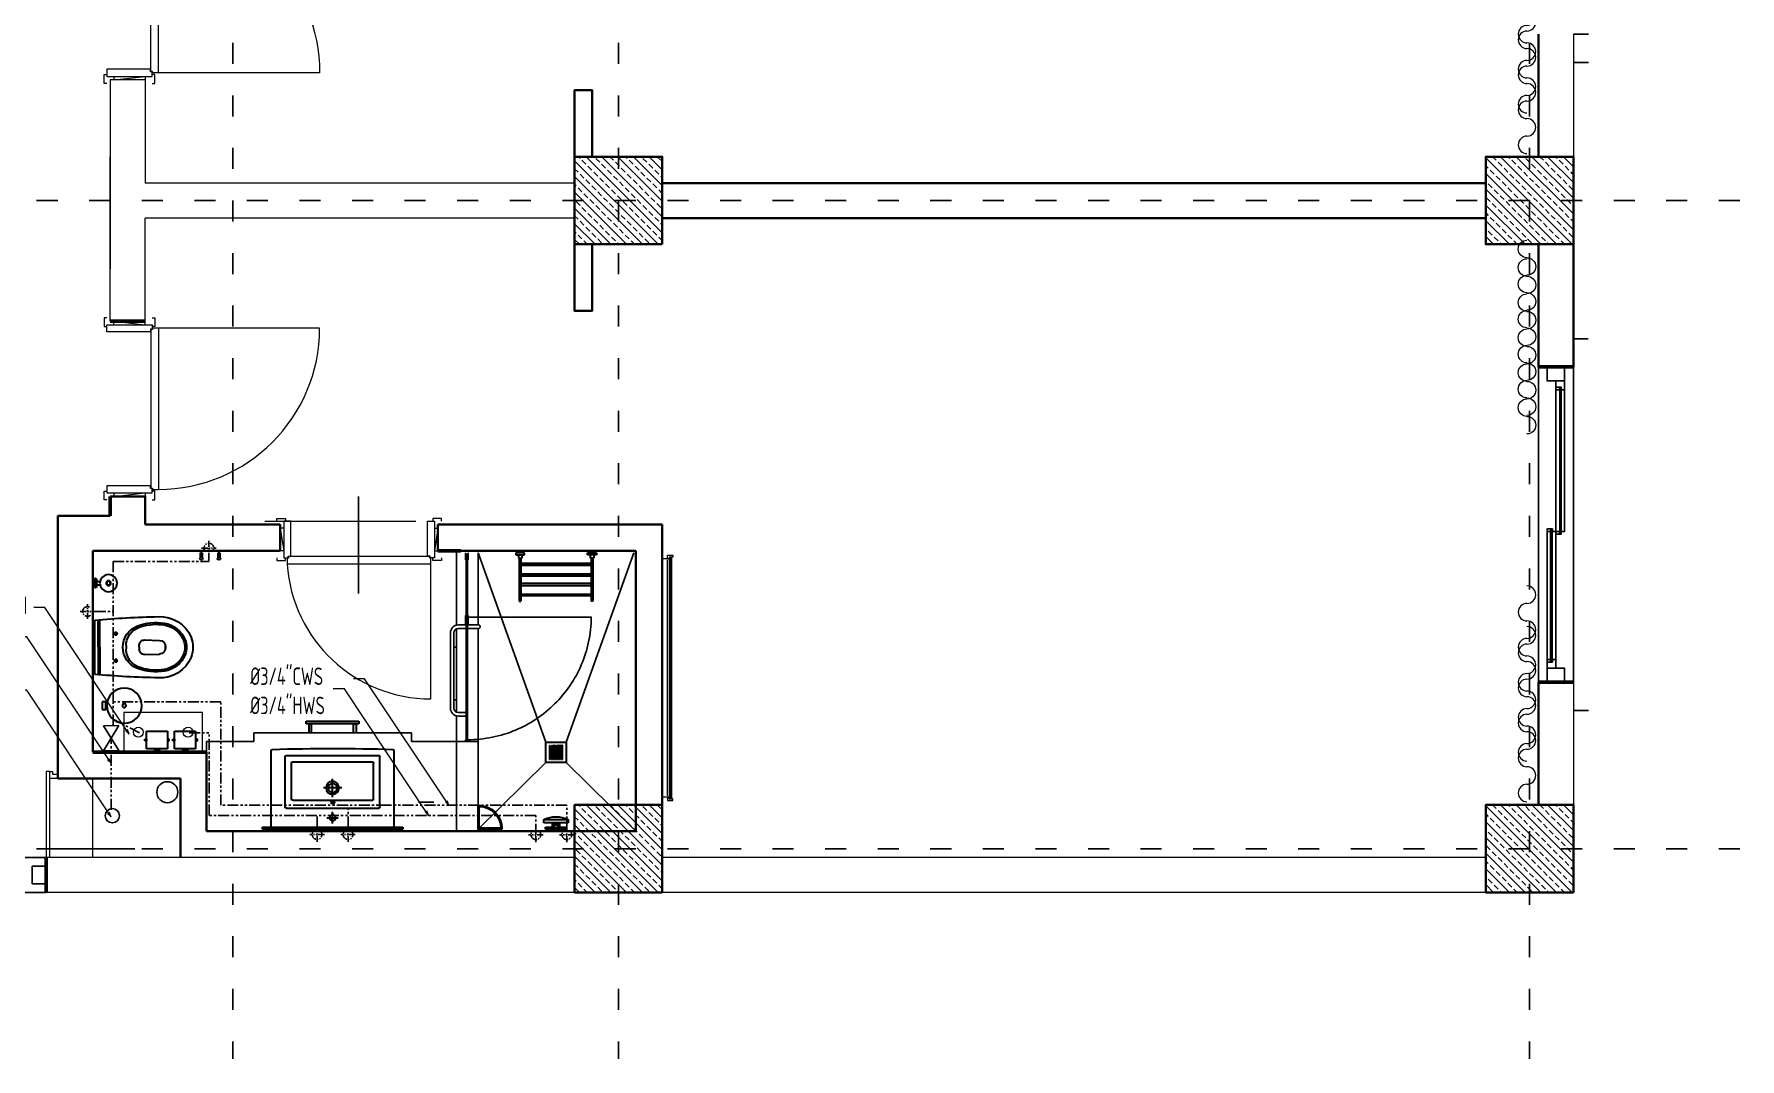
# Model space of a CAD drawing. Header units: millimetres. Extents: x 626118 to 667468, y 4481694 to 4492717.
# Drawn here: x 648921 to 649895, y 4482731 to 4483316 of the extents above; entities that cross this region are included whole.
import ezdxf

# ---------------------------------------------------------------- set-up
doc = ezdxf.new("R2010")
doc.units = ezdxf.units.MM
for name, pattern in [('ACAD_ISO03W100', [30, 12, -18]), ('DASHDOT', [1, 0.5, -0.25, 0, -0.25]), ('DUZ', [500, 500]), ('HIDDEN', [0.375, 0.25, -0.125]), ('HIDDEN2', [0.1875, 0.125, -0.0625]), ('PHANTOM', [2.5, 1.25, -0.25, 0.25, -0.25, 0.25, -0.25])]:
    doc.linetypes.add(name, pattern=pattern)
doc.layers.get('0').update_dxf_attribs({"color": 1, "linetype": 'DUZ'})
for name, color, linetype in [('0 MC MAHAL', 94, 'Continuous'), ('a_cam', 161, 'Continuous'), ('a_gorunus', 233, 'Continuous'), ('a_mobilya', 1, 'Continuous'), ('a_mobilya_tarama', 253, 'Continuous'), ('a_seramik', 241, 'Continuous'), ('a_seramik_tarama', 85, 'Continuous'), ('a_vitrifiye', 195, 'Continuous'), ('AGAC', 116, 'Continuous'), ('CWS', 2, 'DASHDOT'), ('GI-PIPE', 4, 'Continuous'), ('KOLTAR_F', 145, 'Continuous'), ('PEN', 161, 'Continuous'), ('pen.kap.olc', 205, 'Continuous'), ('PL-CWS', 80, 'PHANTOM'), ('PL_TEXT', 3, 'Continuous'), ('söve', 26, 'DUZ'), ('TESİSAT', 57, 'Continuous')]:
    doc.layers.add(name, color=color, linetype=linetype)
for name, color, linetype, lineweight in [('cam', 143, 'Continuous', 20), ('DUV', 220, 'Continuous', 50), ('DUVAR', 7, 'Continuous', 35), ('FE_MOBTEF.2', 33, 'Continuous', 18), ('FE_PERDE', 205, 'Continuous', 15), ('gor25', 142, 'Continuous', 25), ('iç duvar', 7, 'Continuous', 50), ('KAPEN', 151, 'Continuous', 9), ('KOLON_F', 3, 'Continuous', 35), ('sabt_tef', 181, 'Continuous', 30), ('WH', 7, 'Continuous', 5)]:
    doc.layers.add(name, color=color, linetype=linetype, lineweight=lineweight)
doc.styles.add('din.shx', font='din.shx', dxfattribs={"width": 0.7})
pattern_1 = [(135, (5151202.0106, 3822612.33), (-4.4901280605, -4.4901280605), []), (135, (5151202.0106, 3822616.8204), (-4.4901280605, -4.4901280605), [3.175, -1.5875])]
pattern_2 = [(135, (5151722.0106, 3822612.33), (-4.4901280605, -4.4901280605), []), (135, (5151722.0106, 3822616.8204), (-4.4901280605, -4.4901280605), [3.175, -1.5875])]

# ---------------------------------------------------------------- blocks, each defined once
blk = doc.blocks.new('GEN_BLOCK00601')
at = {"linetype": 'Continuous', "ltscale": 50}
for centre, start, end in [((50, 50), 0, 180), ((250, 50), 0, 180), ((450, 50), 0, 180), ((650, 50), 0, 180), ((850, 50), 0, 180), ((150, 50), 180, 0), ((350, 50), 180, 0), ((550, 50), 180, 0), ((750, 50), 180, 0), ((950, 50), 180, 0)]:
    blk.add_arc(centre, 50, start, end, dxfattribs=at)
for tag in ['Sfb', 'FLOOR']:
    blk.add_attdef(tag, (0, 0), '', height=1)
blk = doc.blocks.new('K210')
for p, q in [((0.04, 0.985), (0.04, 0.032)), ((0.04, 0.032), (0.047, 0.032)), ((0.047, 0.032), (0.047, 0.022)), ((0.047, 0.022), (0.953, 0.022)), ((0.953, 0.032), (0.96, 0.032)), ((0.953, 0.022), (0.953, 0.032)), ((0.96, 0.032), (0.96, 0.065))]:
    blk.add_line(p, q)
for points in [[(-0.02, 0.03), (-0.02, 0.045), (0.03, 0.045), (0.03, 0.03)], [(0.04, 0.065), (0.96, 0.065)], [(1.02, 0.03), (1.02, 0.045), (0.97, 0.045), (0.97, 0.03)], [(0.02, -0.19), (0, -0.19), (0.02, -0.01), (0, -0.01)], [(0.98, -0.19), (1, -0.19), (0.98, -0.01), (1, -0.01)], [(-0.02, -0.23), (-0.02, -0.245), (0.03, -0.245), (0.03, -0.23)], [(1.02, -0.23), (1.02, -0.245), (0.97, -0.245), (0.97, -0.23)]]:
    blk.add_lwpolyline(points)
for points in [[(0.02, 0.03), (0.045, 0.03), (0.045, 0.02), (0.06, 0.02), (0.06, -0.23), (0.02, -0.23)], [(0.98, 0.03), (0.955, 0.03), (0.955, 0.02), (0.94, 0.02), (0.94, -0.23), (0.98, -0.23)]]:
    blk.add_lwpolyline(points, close=True)
blk.add_arc((0.04, 0.065), 0.92, 0, 90)
blk = doc.blocks.new('new block')
at = {"layer": 'KAPEN'}
for p, q in [((105202.0528, 48261.8596), (105202.0198, 48261.8596)), ((105202.0528, 48261.8526), (105202.0528, 48261.8596)), ((105202.0628, 48261.8526), (105202.0528, 48261.8526)), ((105202.0628, 48261.0466), (105202.0628, 48261.8526)), ((105201.2498, 48261.0396), (105202.0528, 48261.0396)), ((105202.0528, 48261.0466), (105202.0628, 48261.0466)), ((105202.0528, 48261.0396), (105202.0528, 48261.0466))]:
    blk.add_line(p, q, dxfattribs=at)
for points in [[(105202.0198, 48261.0396), (105202.0198, 48261.8596)], [(105202.0548, 48261.9196), (105202.0398, 48261.9196), (105202.0398, 48261.8696), (105202.0548, 48261.8696)], [(105202.2248, 48261.8796), (105202.2248, 48261.8996), (105202.0948, 48261.8796), (105202.0948, 48261.8996)], [(105202.2648, 48261.9196), (105202.2798, 48261.9196), (105202.2798, 48261.8696), (105202.2648, 48261.8696)], [(105202.0548, 48260.9796), (105202.0398, 48260.9796), (105202.0398, 48261.0296), (105202.0548, 48261.0296)], [(105202.2248, 48261.0196), (105202.2248, 48260.9996), (105202.0948, 48261.0196), (105202.0948, 48260.9996)], [(105202.2648, 48260.9796), (105202.2798, 48260.9796), (105202.2798, 48261.0296), (105202.2648, 48261.0296)]]:
    blk.add_lwpolyline(points, dxfattribs=at)
for points in [[(105202.0548, 48261.8796), (105202.0548, 48261.8546), (105202.0648, 48261.8546), (105202.0648, 48261.8396), (105202.2648, 48261.8396), (105202.2648, 48261.8796)], [(105202.0548, 48261.0196), (105202.0548, 48261.0446), (105202.0648, 48261.0446), (105202.0648, 48261.0596), (105202.2648, 48261.0596), (105202.2648, 48261.0196)]]:
    blk.add_lwpolyline(points, close=True, dxfattribs=at)
blk.add_arc((105202.0715, 48261.0396), 0.8216, 93.60232, 180, dxfattribs=at)
blk = doc.blocks.new('rgtkjıtdkfgölv')
at = {"layer": 'FE_MOBTEF.2'}
for p, q in [((104445.9079, 48877.9319), (104445.8879, 48877.9319)), ((104445.8879, 48877.9319), (104445.8879, 48877.9019)), ((104445.9076, 48877.9319), (104445.9076, 48877.9619)), ((104445.9079, 48877.9219), (104445.9079, 48877.9319)), ((104447.2612, 48877.9319), (104445.9143, 48877.9319)), ((104447.2679, 48877.9319), (104447.2679, 48877.9619)), ((104447.2679, 48877.9319), (104447.2879, 48877.9319)), ((104447.2679, 48877.9219), (104447.2679, 48877.9319)), ((104447.2879, 48877.9319), (104447.2879, 48877.9019)), ((104445.8879, 48877.9019), (104445.8979, 48877.9019)), ((104445.8979, 48877.9139), (104445.8979, 48877.9219)), ((104445.8979, 48877.9219), (104447.2779, 48877.9219)), ((104445.8979, 48877.9219), (104445.9079, 48877.9219)), ((104445.8979, 48877.9019), (104445.8979, 48877.9219)), ((104445.8979, 48877.9079), (104445.8979, 48877.9139)), ((104445.8979, 48877.9139), (104447.2779, 48877.9139)), ((104447.2779, 48877.9139), (104445.8979, 48877.9139)), ((104447.2779, 48877.9079), (104445.8979, 48877.9079)), ((104447.2779, 48877.9219), (104447.2679, 48877.9219)), ((104447.2779, 48877.9019), (104447.2779, 48877.9219)), ((104447.2779, 48877.9219), (104447.2779, 48877.9139)), ((104447.2779, 48877.9139), (104447.2779, 48877.9079)), ((104447.2879, 48877.9019), (104447.2779, 48877.9019))]:
    blk.add_line(p, q, dxfattribs=at)
blk = doc.blocks.new('urejjnjf')
at = {"layer": 'sabt_tef'}
for p, q in [((104450.0661, 49042.3043), (104449.7561, 49042.3043)), ((104449.9111, 49042.2843), (104449.7561, 49042.2843)), ((104449.9111, 49042.2763), (104449.7561, 49042.2763)), ((104449.9111, 49042.2843), (104450.0661, 49042.2843)), ((104449.9111, 49042.2763), (104450.0661, 49042.2763)), ((104449.8462, 49042.1843), (104449.8216, 49042.1843)), ((104449.8336, 49042.1951), (104449.8336, 49042.1843)), ((104449.8336, 49042.1734), (104449.8336, 49042.1843)), ((104449.976, 49042.1843), (104450.0006, 49042.1843)), ((104449.9886, 49042.1951), (104449.9886, 49042.1843)), ((104449.9886, 49042.1734), (104449.9886, 49042.1843)), ((104449.8695, 49042.0199), (104449.872, 49041.9351)), ((104449.9111, 49042.0508), (104449.8995, 49042.0508)), ((104449.9111, 49042.0508), (104449.9227, 49042.0508)), ((104449.9527, 49042.0199), (104449.9501, 49041.9351)), ((104449.9111, 49041.9011), (104449.907, 49041.9011)), ((104449.907, 49041.9011), (104449.9111, 49041.9011)), ((104449.9152, 49041.9011), (104449.9111, 49041.9011)), ((104449.9111, 49041.9011), (104449.9152, 49041.9011))]:
    blk.add_line(p, q, dxfattribs=at)
for centre, major_axis, start_param, end_param in [((104454.7356, 49041.8516), (3.5355, 3.5355), 2.265542, 2.338186), ((104445.0866, 49041.8516), (-3.5355, 3.5355), 3.944999, 4.017643), ((104449.8336, 49042.1843), (-0.0053, 0.0053), 3.926991, 7.068583), ((104449.8336, 49042.1843), (0.0053, 0.0053), 2.356194, 5.497787), ((104449.9886, 49042.1843), (-0.0053, 0.0053), 3.926991, 7.068583), ((104449.9886, 49042.1843), (0.0053, 0.0053), 2.356194, 5.497787), ((104450.0702, 49041.9545), (0.2121, 0.2121), 1.997007, 2.51551), ((104449.9111, 49042.0143), (0.0919, 0.0919), 0.785398, 1.997007), ((104449.9002, 49042.0148), (-0.0778, 0.0778), -0.884575, 0.555132), ((104449.9111, 49042.0143), (-0.0919, 0.0919), 4.286178, 5.497787), ((104449.922, 49042.0148), (0.0778, 0.0778), 5.728053, 7.16776), ((104449.7519, 49041.9545), (0.2121, 0.2121), 5.338472, 5.856974), ((104450.0702, 49041.9545), (0.2051, 0.2051), 2.057267, 2.51551), ((104449.8995, 49042.0208), (0.0212, 0.0212), 0.785398, 2.385987), ((104449.9227, 49042.0208), (-0.0212, 0.0212), 3.897198, 5.497787), ((104449.7519, 49041.9545), (0.2051, 0.2051), 5.338472, 5.796715), ((104449.9261, 49041.9313), (-0.1344, 0.1344), 0.731068, 1.971798), ((104449.9261, 49041.9313), (0.1089, 0.1089), 2.51551, 3.542594), ((104449.9261, 49041.9313), (-0.1018, 0.1018), 0.944713, 1.971798), ((104449.907, 49041.9361), (-0.0247, 0.0247), 0.815191, 2.356194), ((104449.9152, 49041.9361), (0.0247, 0.0247), 3.926991, 5.467994), ((104449.8961, 49041.9313), (-0.1018, 0.1018), 2.740591, 3.767676), ((104449.8961, 49041.9313), (-0.1089, 0.1089), 2.740591, 3.767676), ((104449.8961, 49041.9313), (0.1344, 0.1344), 4.311388, 5.552117), ((104449.9111, 49041.8943), (0.0806, 0.0806), 3.542594, 3.926991), ((104449.9111, 49041.8943), (0.0735, 0.0735), 3.542594, 3.926991), ((104449.9111, 49041.8943), (-0.0735, 0.0735), 2.356194, 2.740591), ((104449.9111, 49041.8943), (-0.0806, 0.0806), 2.356194, 2.740591), ((104449.9111, 49041.8943), (0.1061, 0.1061), 3.542594, 3.926991), ((104449.9111, 49041.8943), (-0.1061, 0.1061), 2.356194, 2.740591)]:
    blk.add_ellipse(centre, major_axis=major_axis, ratio=1, start_param=start_param, end_param=end_param, dxfattribs=at)
blk = doc.blocks.new('sj4rıekfsdöşlçdoeköd')
blk.add_line((104449.3382, 48901.752), (104449.3382, 48901.767))
at = {"layer": 'a_cam'}
for p, q in [((104448.3202, 48901.1255), (104448.3202, 48901.1175)), ((104448.6682, 48901.1255), (104448.3202, 48901.1255)), ((104448.3202, 48901.1175), (104448.6682, 48901.1175)), ((104448.6682, 48901.1175), (104448.6682, 48901.1255)), ((104448.6862, 48901.1255), (104448.6862, 48901.1175)), ((104449.3782, 48901.1255), (104448.6862, 48901.1255)), ((104448.6862, 48901.1175), (104449.3782, 48901.1175)), ((104449.3782, 48901.1175), (104449.3782, 48901.1255))]:
    blk.add_line(p, q, dxfattribs=at)
at = {"layer": 'a_gorunus'}
for p, q in [((104448.7245, 48901.18), (104448.3122, 48901.18)), ((104449.2209, 48901.18), (104448.7455, 48901.18)), ((104449.3882, 48901.18), (104449.242, 48901.18)), ((104448.7232, 48901.056), (104448.3122, 48901.056)), ((104449.3882, 48901.056), (104448.7432, 48901.056))]:
    blk.add_line(p, q, dxfattribs=at)
at = {"layer": 'a_mobilya'}
for p, q in [((104448.7682, 48901.2145), (104449.1982, 48901.2145)), ((104448.7232, 48901.1255), (104448.7232, 48901.1695)), ((104448.7232, 48901.0545), (104448.7232, 48901.1175)), ((104448.7432, 48901.1695), (104448.7432, 48901.1255)), ((104448.7432, 48901.1175), (104448.7432, 48901.0545)), ((104449.1982, 48901.1945), (104448.7682, 48901.1945)), ((104449.2232, 48901.1255), (104449.2232, 48901.1695)), ((104449.2432, 48901.1695), (104449.2432, 48901.1255))]:
    blk.add_line(p, q, dxfattribs=at)
for centre, major_axis, start_param, end_param in [((104448.7682, 48901.1695), (0.0318, 0.0318), 0.785398, 2.356194), ((104449.1982, 48901.1695), (-0.0318, 0.0318), 3.926991, 5.497787), ((104448.7682, 48901.1695), (0.0177, 0.0177), 0.785398, 2.356194), ((104449.1982, 48901.1695), (-0.0177, 0.0177), 3.926991, 5.497787), ((104448.7332, 48901.0545), (0.00707, 0.00707), 2.356194, 5.497787)]:
    blk.add_ellipse(centre, major_axis=major_axis, ratio=1, start_param=start_param, end_param=end_param, dxfattribs=at)
at = {"layer": 'a_mobilya_tarama', "linetype": 'HIDDEN2', "ltscale": 200}
for p, q in [((104449.3927, 48900.6695), (104448.3122, 48901.056)), ((104449.5077, 48900.6695), (104449.8882, 48901.056)), ((104449.4102, 48900.6263), (104449.4102, 48900.6213)), ((104449.4902, 48900.6263), (104449.4102, 48900.6263)), ((104449.4102, 48900.6213), (104449.4902, 48900.6213)), ((104449.4106, 48900.6496), (104449.4106, 48900.6446)), ((104449.4906, 48900.6496), (104449.4106, 48900.6496)), ((104449.4106, 48900.6446), (104449.4906, 48900.6446)), ((104449.4106, 48900.638), (104449.4106, 48900.633)), ((104449.4906, 48900.638), (104449.4106, 48900.638)), ((104449.4106, 48900.633), (104449.4906, 48900.633)), ((104449.4106, 48900.6148), (104449.4106, 48900.6098)), ((104449.4906, 48900.6148), (104449.4106, 48900.6148)), ((104449.4902, 48900.6213), (104449.4902, 48900.6263)), ((104449.4906, 48900.6446), (104449.4906, 48900.6496)), ((104449.4906, 48900.633), (104449.4906, 48900.638)), ((104449.4906, 48900.6098), (104449.4906, 48900.6148)), ((104449.3927, 48900.5545), (104448.3122, 48900.168)), ((104449.4102, 48900.6031), (104449.4102, 48900.5981)), ((104449.4902, 48900.6031), (104449.4102, 48900.6031)), ((104449.4102, 48900.5981), (104449.4902, 48900.5981)), ((104449.4102, 48900.5917), (104449.4102, 48900.5867)), ((104449.4902, 48900.5917), (104449.4102, 48900.5917)), ((104449.4102, 48900.5867), (104449.4902, 48900.5867)), ((104449.4102, 48900.5803), (104449.4102, 48900.5753)), ((104449.4902, 48900.5803), (104449.4102, 48900.5803)), ((104449.4102, 48900.5753), (104449.4902, 48900.5753)), ((104449.4106, 48900.6098), (104449.4906, 48900.6098)), ((104449.4902, 48900.5981), (104449.4902, 48900.6031)), ((104449.4902, 48900.5867), (104449.4902, 48900.5917)), ((104449.4902, 48900.5753), (104449.4902, 48900.5803)), ((104449.5077, 48900.5545), (104449.8882, 48900.168))]:
    blk.add_line(p, q, dxfattribs=at)
at = {"layer": 'a_seramik'}
for p, q in [((104449.3882, 48902.606), (104449.3882, 48902.337)), ((104449.4502, 48902.606), (104449.3882, 48902.606)), ((104449.3382, 48902.337), (104449.3382, 48901.437)), ((104449.3882, 48902.337), (104449.3382, 48902.337)), ((104449.3382, 48901.437), (104449.3882, 48901.437)), ((104449.3882, 48901.437), (104449.3882, 48901.18)), ((104449.3882, 48901.18), (104449.9002, 48901.18)), ((104449.3882, 48901.056), (104449.3882, 48901.18)), ((104449.9002, 48901.056), (104449.3882, 48901.056))]:
    blk.add_line(p, q, dxfattribs=at)
at = {"layer": 'a_seramik_tarama'}
for p, q in [((104448.8502, 48901.18), (104448.8502, 48901.1945)), ((104449.1502, 48901.18), (104449.1502, 48901.1945))]:
    blk.add_line(p, q, dxfattribs=at)
at = {"layer": 'a_vitrifiye'}
for p, q in [((104449.8882, 48901.487), (104449.8882, 48902.287)), ((104448.3522, 48901.129), (104448.3122, 48901.129)), ((104448.3122, 48901.114), (104448.3522, 48901.114)), ((104448.3152, 48901.126), (104448.3522, 48901.126)), ((104448.3522, 48901.117), (104448.3152, 48901.117)), ((104448.3522, 48901.126), (104448.3522, 48901.129)), ((104448.3522, 48901.114), (104448.3522, 48901.117)), ((104448.6682, 48901.129), (104448.6782, 48901.129)), ((104448.6682, 48901.114), (104448.6682, 48901.129)), ((104448.6782, 48901.114), (104448.6682, 48901.114)), ((104448.6782, 48901.129), (104448.6782, 48901.114)), ((104448.6782, 48901.114), (104448.7182, 48901.114)), ((104448.6812, 48901.117), (104448.6812, 48901.126)), ((104448.6812, 48901.126), (104448.7182, 48901.126)), ((104448.7182, 48901.117), (104448.6812, 48901.117)), ((104449.3782, 48901.129), (104449.3782, 48901.114)), ((104449.3782, 48901.129), (104449.3782, 48901.114)), ((104449.3882, 48901.129), (104449.3782, 48901.129)), ((104449.3782, 48901.114), (104449.3882, 48901.114)), ((104449.3882, 48901.129), (104449.3882, 48901.114)), ((104449.3882, 48901.114), (104449.3882, 48901.129))]:
    blk.add_line(p, q, dxfattribs=at)
at = {"layer": 'a_vitrifiye', "linetype": 'HIDDEN', "ltscale": 10}
for p, q in [((104448.6782, 48901.129), (104448.6782, 48900.4105)), ((104448.7182, 48901.129), (104448.6782, 48901.129))]:
    blk.add_line(p, q, dxfattribs=at)
at = {"layer": 'a_vitrifiye', "linetype": 'HIDDEN'}
for p, q in [((104448.7182, 48901.129), (104448.7182, 48901.126)), ((104448.7182, 48901.114), (104448.7182, 48901.117))]:
    blk.add_line(p, q, dxfattribs=at)
at = {"layer": 'a_vitrifiye', "linetype": 'HIDDEN', "ltscale": 10}
blk.add_ellipse((104448.6722, 48901.1165), major_axis=(-0.4992, 0.4992), ratio=1, start_param=2.364699, end_param=3.928437, dxfattribs=at)
at = {"layer": 'sabt_tef'}
for p, q in [((104448.4572, 48903.238), (104448.4572, 48903.244)), ((104448.5119, 48903.244), (104448.4572, 48903.244)), ((104448.5119, 48903.238), (104448.5119, 48903.244)), ((104448.5119, 48903.238), (104448.4572, 48903.238)), ((104448.4601, 48903.2339), (104448.4601, 48903.238)), ((104448.4601, 48903.2339), (104448.5091, 48903.2339)), ((104448.4746, 48903.2319), (104448.4746, 48903.2141)), ((104448.4946, 48903.2319), (104448.4946, 48903.2141)), ((104448.5091, 48903.2339), (104448.5091, 48903.238)), ((104449.1624, 48903.2021), (104449.2049, 48903.2021)), ((104449.1624, 48903.1813), (104449.1624, 48903.2021)), ((104449.2049, 48903.1813), (104449.1624, 48903.1813)), ((104449.2049, 48903.2021), (104449.2049, 48903.1813)), ((104449.4302, 48902.949), (104449.3302, 48902.949)), ((104449.3302, 48902.949), (104449.3302, 48902.829)), ((104449.3752, 48902.959), (104449.3752, 48902.949)), ((104449.3852, 48902.959), (104449.3752, 48902.959)), ((104449.3752, 48902.949), (104449.3852, 48902.949)), ((104449.3852, 48902.949), (104449.3852, 48902.959)), ((104449.4302, 48902.829), (104449.4302, 48902.949)), ((104449.4302, 48902.8915), (104449.4352, 48902.8915)), ((104449.4352, 48902.8865), (104449.4302, 48902.8865)), ((104449.4352, 48902.904), (104449.4452, 48902.904)), ((104449.4352, 48902.874), (104449.4352, 48902.904)), ((104449.4352, 48902.8915), (104449.4352, 48902.8865)), ((104449.4452, 48902.874), (104449.4352, 48902.874)), ((104449.4452, 48902.904), (104449.4452, 48902.874)), ((104449.3302, 48902.829), (104449.4302, 48902.829)), ((104449.4302, 48902.789), (104449.3302, 48902.789)), ((104449.3302, 48902.789), (104449.3302, 48902.669)), ((104449.3752, 48902.829), (104449.3852, 48902.829)), ((104449.3752, 48902.819), (104449.3752, 48902.829)), ((104449.3852, 48902.819), (104449.3752, 48902.819)), ((104449.3752, 48902.799), (104449.3752, 48902.789)), ((104449.3852, 48902.799), (104449.3752, 48902.799)), ((104449.3752, 48902.789), (104449.3852, 48902.789)), ((104449.3852, 48902.829), (104449.3852, 48902.819)), ((104449.3852, 48902.789), (104449.3852, 48902.799)), ((104449.4302, 48902.669), (104449.4302, 48902.789)), ((104449.3302, 48902.669), (104449.4302, 48902.669)), ((104449.3752, 48902.669), (104449.3852, 48902.669)), ((104449.3752, 48902.659), (104449.3752, 48902.669)), ((104449.3852, 48902.659), (104449.3752, 48902.659)), ((104449.3852, 48902.669), (104449.3852, 48902.659)), ((104449.4302, 48902.7315), (104449.4352, 48902.7315)), ((104449.4352, 48902.7265), (104449.4302, 48902.7265)), ((104449.4352, 48902.744), (104449.4452, 48902.744)), ((104449.4352, 48902.714), (104449.4352, 48902.744)), ((104449.4352, 48902.7315), (104449.4352, 48902.7265)), ((104449.4452, 48902.714), (104449.4352, 48902.714)), ((104449.4452, 48902.744), (104449.4452, 48902.714)), ((104448.3122, 48902.641), (104448.3122, 48902.631)), ((104448.3422, 48902.641), (104448.3122, 48902.641)), ((104448.3122, 48902.631), (104448.3422, 48902.631)), ((104448.3422, 48902.641), (104448.3422, 48902.645)), ((104448.3422, 48902.627), (104448.3422, 48902.631)), ((104448.3122, 48902.541), (104448.3122, 48902.531)), ((104448.3422, 48902.541), (104448.3122, 48902.541)), ((104448.3122, 48902.531), (104448.3422, 48902.531)), ((104448.3422, 48902.541), (104448.3422, 48902.545)), ((104448.3422, 48902.527), (104448.3422, 48902.531)), ((104449.8782, 48902.287), (104449.8782, 48901.487)), ((104449.8882, 48902.287), (104449.8782, 48902.287)), ((104449.8812, 48902.237), (104449.4402, 48902.237)), ((104449.8882, 48901.544), (104449.8882, 48902.23)), ((104449.4682, 48902.15), (104449.4682, 48901.624)), ((104449.7612, 48902.157), (104449.4752, 48902.157)), ((104449.5042, 48902.114), (104449.5042, 48901.66)), ((104449.7162, 48902.121), (104449.5112, 48902.121)), ((104449.7232, 48902.114), (104449.7232, 48901.66)), ((104449.7682, 48902.15), (104449.7682, 48901.624)), ((104449.2732, 48902.037), (104449.2732, 48901.737)), ((104449.2882, 48902.037), (104449.2732, 48902.037)), ((104449.2882, 48901.737), (104449.2882, 48902.037)), ((104449.2882, 48902.007), (104449.2882, 48902.022)), ((104449.2882, 48902.022), (104449.3382, 48902.022)), ((104449.3382, 48902.007), (104449.2882, 48902.007)), ((104449.7057, 48901.887), (104449.6007, 48901.887)), ((104449.6532, 48901.8345), (104449.6532, 48901.9395)), ((104449.8558, 48901.887), (104449.7906, 48901.887)), ((104449.8232, 48901.9196), (104449.8232, 48901.8544)), ((104449.2732, 48901.737), (104449.2882, 48901.737)), ((104449.2882, 48901.767), (104449.2882, 48901.752)), ((104449.3382, 48901.767), (104449.2882, 48901.767)), ((104449.2882, 48901.752), (104449.3382, 48901.752)), ((104449.7612, 48901.617), (104449.4752, 48901.617)), ((104449.7162, 48901.653), (104449.5112, 48901.653)), ((104449.4402, 48901.537), (104449.8812, 48901.537)), ((104449.8782, 48901.487), (104449.8882, 48901.487)), ((104449.8882, 48901.056), (104449.7542, 48901.056)), ((104449.8832, 48901.051), (104449.7591, 48901.051)), ((104449.8832, 48900.9269), (104449.8832, 48901.051)), ((104449.8882, 48900.922), (104449.8882, 48901.056)), ((104448.3122, 48900.792), (104448.3122, 48900.842)), ((104448.3122, 48900.842), (104448.3222, 48900.842)), ((104448.3222, 48900.842), (104448.3222, 48900.792)), ((104448.3222, 48900.827), (104448.3422, 48900.827)), ((104448.3222, 48900.807), (104448.3422, 48900.807)), ((104448.3422, 48900.827), (104448.3422, 48900.807)), ((104448.3422, 48900.822), (104448.5872, 48900.822)), ((104448.3422, 48900.812), (104448.5872, 48900.812)), ((104448.3722, 48900.812), (104448.3822, 48900.812)), ((104448.3722, 48900.412), (104448.3722, 48900.812)), ((104448.3822, 48900.812), (104448.3822, 48900.412)), ((104448.4322, 48900.812), (104448.4422, 48900.812)), ((104448.4322, 48900.412), (104448.4322, 48900.812)), ((104448.4422, 48900.812), (104448.4422, 48900.412)), ((104448.4872, 48900.812), (104448.4972, 48900.812)), ((104448.4872, 48900.412), (104448.4872, 48900.812)), ((104448.4972, 48900.812), (104448.4972, 48900.412)), ((104448.5572, 48900.812), (104448.5472, 48900.812)), ((104448.5472, 48900.812), (104448.5472, 48900.412)), ((104448.5572, 48900.412), (104448.5572, 48900.812)), ((104448.5872, 48900.822), (104448.5872, 48900.812)), ((104448.3222, 48900.792), (104448.3122, 48900.792)), ((104449.3927, 48900.6695), (104449.3927, 48900.5545)), ((104449.5077, 48900.6695), (104449.3927, 48900.6695)), ((104449.5077, 48900.5545), (104449.5077, 48900.6695)), ((104449.8532, 48900.682), (104449.8332, 48900.682)), ((104449.8332, 48900.682), (104449.8332, 48900.542)), ((104449.8532, 48900.682), (104449.8332, 48900.682)), ((104449.8532, 48900.617), (104449.8532, 48900.682)), ((104449.8532, 48900.542), (104449.8532, 48900.682)), ((104449.8646, 48900.617), (104449.8532, 48900.617)), ((104449.8646, 48900.617), (104449.8532, 48900.617)), ((104449.8582, 48900.632), (104449.8582, 48900.617)), ((104449.8782, 48900.632), (104449.8582, 48900.632)), ((104449.8882, 48900.624), (104449.8632, 48900.624)), ((104449.8632, 48900.624), (104449.8632, 48900.622)), ((104449.8632, 48900.622), (104449.8632, 48900.624)), ((104449.8632, 48900.624), (104449.8882, 48900.624)), ((104449.8632, 48900.622), (104449.8732, 48900.622)), ((104449.8832, 48900.622), (104449.8632, 48900.622)), ((104449.8782, 48900.672), (104449.8782, 48900.624)), ((104449.8882, 48900.672), (104449.8782, 48900.672)), ((104449.8782, 48900.624), (104449.8782, 48900.632)), ((104449.8832, 48900.602), (104449.8832, 48900.622)), ((104449.8882, 48900.552), (104449.8882, 48900.672)), ((104449.8882, 48900.6), (104449.8882, 48900.624)), ((104449.8882, 48900.624), (104449.8882, 48900.6)), ((104449.3927, 48900.5545), (104449.5077, 48900.5545)), ((104449.8332, 48900.542), (104449.8532, 48900.542)), ((104449.8332, 48900.542), (104449.8532, 48900.542)), ((104449.8532, 48900.542), (104449.8532, 48900.607)), ((104449.8532, 48900.607), (104449.8646, 48900.607)), ((104449.8532, 48900.607), (104449.8646, 48900.607)), ((104449.8582, 48900.607), (104449.8582, 48900.592)), ((104449.8582, 48900.592), (104449.8782, 48900.592)), ((104449.8732, 48900.602), (104449.8632, 48900.602)), ((104449.8632, 48900.602), (104449.8632, 48900.6)), ((104449.8632, 48900.6), (104449.8632, 48900.602)), ((104449.8632, 48900.602), (104449.8832, 48900.602)), ((104449.8632, 48900.6), (104449.8882, 48900.6)), ((104449.8882, 48900.6), (104449.8632, 48900.6)), ((104449.8782, 48900.592), (104449.8782, 48900.6)), ((104449.8782, 48900.6), (104449.8782, 48900.552)), ((104449.8782, 48900.552), (104449.8882, 48900.552)), ((104448.3122, 48900.432), (104448.3122, 48900.382)), ((104448.3222, 48900.432), (104448.3122, 48900.432)), ((104448.3222, 48900.382), (104448.3222, 48900.432)), ((104448.3122, 48900.382), (104448.3222, 48900.382)), ((104448.3222, 48900.417), (104448.3422, 48900.417)), ((104448.3222, 48900.397), (104448.3422, 48900.397)), ((104448.3422, 48900.397), (104448.3422, 48900.417)), ((104448.3422, 48900.412), (104448.5872, 48900.412)), ((104448.3422, 48900.402), (104448.5872, 48900.402)), ((104448.3822, 48900.412), (104448.3722, 48900.412)), ((104448.4422, 48900.412), (104448.4322, 48900.412)), ((104448.4972, 48900.412), (104448.4872, 48900.412)), ((104448.5472, 48900.412), (104448.5572, 48900.412)), ((104448.5872, 48900.402), (104448.5872, 48900.412))]:
    blk.add_line(p, q, dxfattribs=at)
for centre, major_axis, ratio, start_param, end_param in [((104448.4846, 48903.1662), (0.0346, 0.0346), 1, 0.785398, 7.068583), ((104448.4846, 48903.1662), (0.0099, 0.0099), 1, 0.785398, 7.068583), ((104448.4846, 48903.1662), (-0.00707, 0.00707), 1, -0.785398, 5.497787), ((104449.1836, 48903.0762), (-0.0708, 0.0708), 1, -0.785398, 5.497787), ((104449.1836, 48903.0762), (0.00765, 0.00765), 1, 0.785398, 7.068583), ((104448.3422, 48902.636), (0.00636, 0.00636), 1, 3.926991, 7.068583), ((104448.3422, 48902.536), (0.00636, 0.00636), 1, 3.926991, 7.068583), ((104461.1928, 48901.887), (8.3188, 8.3188), 1, 2.327015, 2.385374), ((104449.4402, 48902.23), (-0.00495, 0.00495), 1, -0.785398, 0.751244), ((104449.8812, 48902.23), (-0.00495, 0.00495), 1, 3.926991, 5.497787), ((104449.4752, 48902.15), (-0.00495, 0.00495), 1, -0.785398, 0.785398), ((104449.5112, 48902.114), (-0.00495, 0.00495), 1, -0.785398, 0.785398), ((104449.7162, 48902.114), (-0.00495, 0.00495), 1, 3.926991, 5.497787), ((104449.7612, 48902.15), (-0.00495, 0.00495), 1, 3.926991, 5.497787), ((104449.6532, 48901.887), (0.0265, 0.0265), 1, 3.926991, 10.210176), ((104449.6532, 48901.887), (0.0184, 0.0184), 1, 3.926991, 10.210176), ((104449.7372, 48901.887), (0, 0.0123), 0.321168, 0, 6.283185), ((104449.8232, 48901.887), (0.0124, 0.0124), 1, 3.926991, 10.210176), ((104449.4752, 48901.624), (0.00495, 0.00495), 1, 2.356194, 3.926991), ((104449.5112, 48901.66), (0.00495, 0.00495), 1, 2.356194, 3.926991), ((104449.7162, 48901.66), (0.00495, 0.00495), 1, 3.926991, 5.497787), ((104449.7612, 48901.624), (0.00495, 0.00495), 1, 3.926991, 5.497787), ((104449.4402, 48901.544), (-0.00495, 0.00495), 1, 0.819553, 2.356194), ((104449.8812, 48901.544), (0.00495, 0.00495), 1, 3.926991, 5.497787), ((104449.8838, 48901.0516), (-0.0917, 0.0917), 1, 0.751374, 2.390218), ((104449.8838, 48901.0516), (-0.0882, 0.0882), 1, 0.790124, 2.351469), ((104449.9891, 48900.612), (0.1208, 0.1208), 1, 1.934008, 2.778381), ((104449.9891, 48900.612), (0.1208, 0.1208), 1, 1.934008, 2.778381), ((104449.8732, 48900.612), (0.00707, 0.00707), 1, 0.785398, 7.068583), ((104449.8732, 48900.612), (-0.00707, 0.00707), 1, -0.785398, 0.261799), ((104449.8732, 48900.612), (0.00707, 0.00707), 1, 2.879793, 3.926991)]:
    blk.add_ellipse(centre, major_axis=major_axis, ratio=ratio, start_param=start_param, end_param=end_param, dxfattribs=at)
at = {"layer": '0 MC MAHAL'}
blk.add_blockref('urejjnjf', (-1.0609, -139.0602), dxfattribs=at)
blk = doc.blocks.new('GATE')
at = {"layer": 'GI-PIPE', "color": 1, "linetype": 'Continuous'}
for points in [[(-0.02, 6.63), (-4.08, 13.26)], [(3.98, 13.26), (-4.08, 13.26)], [(-0.02, 6.63), (3.98, 13.26)], [(-0.02, 6.63), (-4.02, 0)], [(-4.02, 0), (4.04, 0)], [(-0.02, 6.63), (4.04, 0)]]:
    blk.add_lwpolyline(points, dxfattribs=at)
blk = doc.blocks.new('DN PIPE')
at = {"color": 1}
for p, q in [((1.5, 0), (-1.5, 0)), ((0, -1.5, 0), (0, 1.5, 0))]:
    blk.add_line(p, q, dxfattribs=at)
blk.add_arc((0, 0, 0), 1, 230.6789, 129.3211, dxfattribs=at)
blk = doc.blocks.new('A$C9070866a')
at = {"layer": 'iç duvar', "color": 1, "linetype": 'Continuous', "lineweight": 5}
for p, q in [((54.47, 72.22, 0), (6.4, 0)), ((54.47, 72.22, 0), (52.47, 70.27)), ((54.47, 72.22, 0), (53.45, 69.62)), ((6.4, 0), (0, 0))]:
    blk.add_line(p, q, dxfattribs=at)
blk = doc.blocks.new('WH')
blk.add_lwpolyline([(-11.63, -8.07), (4.63, -8.07), (4.63, 0), (-11.63, 0)], close=True)
for centre in [(-8.63, -4.03), (1.63, -4.03)]:
    blk.add_circle(centre, 1.02)
blk = doc.blocks.new('A$C20adbc4b')
at = {"layer": 'PL-CWS', "ltscale": 5}
for p, q in [((428.9, 160.21), (428.92, 66.42, 0.56)), ((428.9, 160.21), (483.62, 160.21)), ((483.62, 160.21, 0), (483.61, 163.68, 0)), ((418.45, 131.58, 0), (428.9, 131.58, 0)), ((490.34, 80.04, 0), (428.45, 80.04, 0)), ((490.34, 20.95, 0), (490.34, 80.04, 0)), ((443.98, 62.25), (428.9, 70.17)), ((427.75, 18.46, 0), (427.75, 58.02, 0)), ((687.89, 20.95, 0), (490.34, 20.95, 0)), ((563.01, 8.4, 0), (563.01, 20.95, 0)), ((687.89, 8.3, 0), (687.89, 20.95, 0))]:
    blk.add_line(p, q, dxfattribs=at)
at = {"layer": 'PL-CWS', "color": 1, "ltscale": 5}
for p, q in [((472.32, 62.25), (483.69, 62.25)), ((483.69, 15.21, 0), (483.69, 62.25, 0)), ((670.22, 15.21, 0), (483.69, 15.21, 0)), ((545.34, 8.4, 0), (545.34, 15.21, 0)), ((670.22, 4.15, 0), (670.22, 15.21, 0))]:
    blk.add_line(p, q, dxfattribs=at)
at = {"layer": 'PL-CWS', "linetype": 'Continuous', "ltscale": 3}
blk.add_circle((428.48, 15.02, 0), 4.07, dxfattribs=at)
at = {"layer": 'söve'}
blk.add_line((611.87, 22.83), (603.29, 22.83), dxfattribs=at)
at = {"layer": 'CWS', "color": 1, "linetype": 'ByBlock', "ltscale": 3, "xscale": -1.075385678613699, "yscale": 1.075385678613699, "zscale": 1.075385678613699, "rotation": 0.2815948569231619}
blk.add_blockref('GATE', (427.84, 52.16, 0.56), dxfattribs=at)
at = {"layer": 'iç duvar', "color": 1, "linetype": 'Continuous', "lineweight": 5, "xscale": -1, "rotation": 180}
for p in [(383.62, 133.85), (373.28, 117.16, 0), (566.06, 93.17, 0), (373.28, 86.62, 0), (554.52, 87.44, 0)]:
    blk.add_blockref('A$C9070866a', p, dxfattribs=at)
at = {"layer": 'PL-CWS', "color": 1, "linetype": 'ByBlock', "xscale": -2.765509595867254, "yscale": 2.765509595867254, "zscale": 2.765509595867254}
for p, rotation in [((483.61, 167.83, 0), 270), ((545.34, 4.25, 0), 90), ((563.01, 4.25, 0), 90), ((670.22, 4.15, 0), 90), ((687.89, 4.15, 0), 90)]:
    blk.add_blockref('DN PIPE', p, dxfattribs=dict(at, rotation=rotation))
blk.add_blockref('DN PIPE', (414.3, 131.58, 0), dxfattribs=at)
at = {"layer": 'WH', "xscale": 2.765509595867254, "yscale": 2.765509595867254, "zscale": 2.765509595867254, "rotation": 180}
blk.add_blockref('WH', (447.85, 51.55, 0), dxfattribs=at)
at = {"layer": 'PL_TEXT', "insert": (380, 140.18, 12.16), "char_height": 10, "width": 380, "attachment_point": 3, "line_spacing_factor": 1.26, "style": 'din.shx'}
blk.add_mtext('IEWH', dxfattribs=at)
at = {"layer": 'PL_TEXT', "char_height": 10, "width": 110.1758, "attachment_point": 7, "style": 'din.shx'}
for s, insert in [('∅1"CWS', (336.2, 110.61)), ('%%C3/4"CWS\\P%%C3/4"HWS', (507.14, 72.97)), ('%%C1½"CWS \\PF/A, ', (336.89, 65.58))]:
    blk.add_mtext(s, dxfattribs=dict(at, insert=insert))

msp = doc.modelspace()

# ---------------------------------------------------------------- hatches: boundary and pattern name
at = {"layer": 'KOLTAR_F'}
h = msp.add_hatch(dxfattribs=at)
h.set_pattern_fill('ANSI33', color=256, angle=90, style=0)
h.set_pattern_definition(pattern_2)
h.paths.add_polyline_path([(649279.54, 4483195.81), (649279.54, 4483245.81), (649229.54, 4483245.81), (649229.54, 4483195.81)])
h = msp.add_hatch(dxfattribs=at)
h.set_pattern_fill('ANSI33', color=256, angle=90, style=0)
h.set_pattern_definition(pattern_2)
h.paths.add_polyline_path([(649279.54, 4483195.81), (649279.54, 4483245.81), (649229.54, 4483245.81), (649229.54, 4483195.81)])
h = msp.add_hatch(dxfattribs=at)
h.set_pattern_fill('ANSI33', color=256, angle=90, style=0)
h.set_pattern_definition(pattern_1)
h.paths.add_polyline_path([(649799.54, 4483195.81), (649799.54, 4483245.81), (649749.54, 4483245.81), (649749.54, 4483195.81)])
h = msp.add_hatch(dxfattribs=at)
h.set_pattern_fill('ANSI33', color=256, angle=90, style=0)
h.set_pattern_definition(pattern_1)
h.paths.add_polyline_path([(649799.54, 4483195.81), (649799.54, 4483245.81), (649749.54, 4483245.81), (649749.54, 4483195.81)])
h = msp.add_hatch(dxfattribs=at)
h.set_pattern_fill('ANSI33', color=256, angle=90, style=0)
h.set_pattern_definition([(135, (5151722.0106, 3822242.33), (-4.4901280605, -4.4901280605), []), (135, (5151722.0106, 3822246.8204), (-4.4901280605, -4.4901280605), [3.175, -1.5875])])
h.paths.add_polyline_path([(649279.54, 4482825.81), (649279.54, 4482875.81), (649229.54, 4482875.81), (649229.54, 4482825.81)])
h = msp.add_hatch(dxfattribs=at)
h.set_pattern_fill('ANSI33', color=256, angle=90, style=0)
h.set_pattern_definition([(135, (5151202.0106, 3822242.33), (-4.4901280605, -4.4901280605), []), (135, (5151202.0106, 3822246.8204), (-4.4901280605, -4.4901280605), [3.175, -1.5875])])
h.paths.add_polyline_path([(649799.54, 4482825.81), (649799.54, 4482875.81), (649749.54, 4482875.81), (649749.54, 4482825.81)])

# ---------------------------------------------------------------- linework, layer by layer
at = {"color": 232, "linetype": 'ACAD_ISO03W100'}
for p, q in [((649034.54, 4485860.81), (649034.54, 4482730.81)), ((649254.54, 4485860.81), (649254.54, 4482730.81)), ((649774.54, 4485860.81), (649774.54, 4482730.81)), ((649894.54, 4483220.81), (645954.54, 4483220.81)), ((649894.54, 4482850.81), (645954.54, 4482850.81))]:
    msp.add_line(p, q, dxfattribs=at)
at = {"layer": 'AGAC'}
for p, q in [((649779.54, 4482945.81), (649779.54, 4483125.81)), ((649779.54, 4482945.81), (649779.54, 4483125.81)), ((649799.54, 4482945.81), (649799.54, 4483125.81)), ((649799.54, 4482945.81), (649799.54, 4483125.81)), ((648759.54, 4482845.81), (648928.04, 4482845.81)), ((648759.54, 4482825.81), (648928.04, 4482825.81))]:
    msp.add_line(p, q, dxfattribs=at)
at = {"layer": 'cam'}
for p, q in [((649791.54, 4483114.31), (649791.54, 4483030.31)), ((649791.54, 4483114.31), (649791.54, 4483030.31)), ((649792.04, 4483114.31), (649792.04, 4483030.31)), ((649792.04, 4483114.31), (649792.04, 4483030.31)), ((649792.54, 4483114.31), (649792.54, 4483030.31)), ((649792.54, 4483114.31), (649792.54, 4483030.31)), ((649786.54, 4482957.31), (649786.54, 4483033.31)), ((649786.54, 4482957.31), (649786.54, 4483033.31)), ((649787.04, 4482957.31), (649787.04, 4483033.31)), ((649787.04, 4482957.31), (649787.04, 4483033.31)), ((649787.54, 4482957.31), (649787.54, 4483033.31)), ((649787.54, 4482957.31), (649787.54, 4483033.31))]:
    msp.add_line(p, q, dxfattribs=at)
at = {"layer": 'DUV'}
for p, q in [((648984.54, 4483151.92), (648964.54, 4483151.92)), ((649779.54, 4483125.81), (649799.54, 4483125.81)), ((649779.54, 4483125.81), (649799.54, 4483125.81)), ((649779.54, 4483125.81), (649799.54, 4483125.81)), ((649779.54, 4483125.81), (649799.54, 4483125.81)), ((648964.54, 4483051.92), (648964.54, 4483040.81)), ((649164.54, 4483020.81), (649151.54, 4483020.81)), ((649779.54, 4482945.81), (649799.54, 4482945.81)), ((649779.54, 4482945.81), (649799.54, 4482945.81)), ((649779.54, 4482945.81), (649799.54, 4482945.81)), ((649779.54, 4482945.81), (649799.54, 4482945.81)), ((649019.54, 4482905.81), (648954.54, 4482905.81)), ((648928.04, 4482825.81), (648928.04, 4482845.81))]:
    msp.add_line(p, q, dxfattribs=at)
at = {"layer": 'DUVAR'}
for p, q in [((649779.54, 4483315.81), (649779.54, 4483245.81)), ((649779.54, 4483315.81), (649779.54, 4483245.81)), ((649749.54, 4483230.81), (649279.54, 4483230.81)), ((649749.54, 4483210.81), (649279.54, 4483210.81)), ((649779.54, 4483125.81), (649779.54, 4483195.81)), ((649779.54, 4483125.81), (649779.54, 4483195.81)), ((649799.54, 4483125.81), (649799.54, 4483195.81)), ((649799.54, 4483125.81), (649799.54, 4483195.81)), ((649779.54, 4483125.81), (649799.54, 4483125.81)), ((649779.54, 4483125.81), (649799.54, 4483125.81)), ((648964.54, 4483040.81), (648964.54, 4483051.92)), ((648984.54, 4483051.92), (648964.54, 4483051.92)), ((648984.54, 4483051.92), (648984.54, 4483035.81)), ((648964.54, 4483040.81), (648934.54, 4483040.81)), ((648934.54, 4482890.81), (648934.54, 4483040.81)), ((649061.54, 4483035.81), (648984.54, 4483035.81)), ((649061.54, 4483035.81), (649061.54, 4483020.81)), ((649151.54, 4483020.81), (649151.54, 4483035.81)), ((649279.54, 4483035.81), (649151.54, 4483035.81)), ((649279.54, 4483035.81), (649279.54, 4482860.81)), ((649061.54, 4483020.81), (648954.54, 4483020.81)), ((648954.54, 4482905.81), (648954.54, 4483020.81)), ((649264.54, 4483020.81), (649151.54, 4483020.81)), ((649264.54, 4483020.81), (649264.54, 4482860.81)), ((649779.54, 4482945.81), (649779.54, 4482875.81)), ((649779.54, 4482945.81), (649799.54, 4482945.81)), ((649779.54, 4482875.81), (649779.54, 4482945.81)), ((649779.54, 4482945.81), (649799.54, 4482945.81)), ((649019.54, 4482905.81), (648954.54, 4482905.81)), ((649019.54, 4482860.81), (649019.54, 4482905.81)), ((649004.54, 4482890.81), (648934.54, 4482890.81)), ((649004.54, 4482890.81), (649004.54, 4482845.81)), ((649264.54, 4482860.81), (649019.54, 4482860.81)), ((648928.04, 4482825.81), (648928.04, 4482845.81))]:
    msp.add_line(p, q, dxfattribs=at)
for points in [[(649229.54, 4483245.81), (649229.54, 4483283.81), (649239.54, 4483283.81), (649239.54, 4483245.81)], [(649229.54, 4483195.81), (649229.54, 4483157.81), (649239.54, 4483157.81), (649239.54, 4483195.81)]]:
    msp.add_lwpolyline(points, dxfattribs=at)
at = {"layer": 'gor25'}
for p, q in [((649789.54, 4483112.81), (649789.54, 4483031.81)), ((649789.54, 4483112.81), (649789.54, 4483031.81)), ((649794.54, 4483112.81), (649794.54, 4483031.81)), ((649794.54, 4483112.81), (649794.54, 4483031.81)), ((649784.54, 4482958.81), (649784.54, 4483031.81)), ((649784.54, 4482958.81), (649784.54, 4483031.81)), ((649789.54, 4482958.81), (649789.54, 4483031.81)), ((649789.54, 4482958.81), (649789.54, 4483031.81))]:
    msp.add_line(p, q, dxfattribs=at)
at = {"layer": 'iç duvar', "color": 7, "lineweight": 18}
for p, q in [((649799.54, 4483315.81), (649799.54, 4483245.81)), ((649799.54, 4483315.81), (649799.54, 4483245.81)), ((648964.54, 4483289.7), (648964.54, 4483181.73)), ((648984.54, 4483289.7), (648964.54, 4483289.7)), ((648984.54, 4483289.7), (648984.54, 4483230.81)), ((648964.54, 4483151.92), (648964.54, 4483245.81)), ((649229.54, 4483230.81), (648984.54, 4483230.81)), ((648984.54, 4483151.92), (648984.54, 4483210.81)), ((649229.54, 4483210.81), (648984.54, 4483210.81)), ((649799.54, 4482945.81), (649799.54, 4482875.81)), ((649229.54, 4482845.81), (648928.04, 4482845.81)), ((649749.54, 4482845.81), (649279.54, 4482845.81)), ((648964.54, 4482825.81), (648928.04, 4482825.81)), ((649229.54, 4482825.81), (648964.54, 4482825.81)), ((649749.54, 4482825.81), (649279.54, 4482825.81))]:
    msp.add_line(p, q, dxfattribs=at)
at = {"layer": 'KAPEN'}
for p, q in [((649052.8, 4483037.81), (649139.01, 4483037.81)), ((648954.54, 4482845.81), (648954.54, 4482890.81))]:
    msp.add_line(p, q, dxfattribs=at)
msp.add_lwpolyline([(648930.04, 4482845.81), (648930.04, 4482894.81), (648928.04, 4482894.81), (648928.04, 4482845.81)], dxfattribs=at)
msp.add_lwpolyline([(648930.04, 4482890.81), (648930.04, 4482894.81), (648931.54, 4482894.81), (648931.54, 4482893.31), (648934.54, 4482893.31), (648934.54, 4482890.81), (648930.04, 4482890.81)], close=True, dxfattribs=at)
msp.add_lwpolyline([(648930.04, 4482890.81), (648930.04, 4482894.81), (648931.54, 4482894.81), (648931.54, 4482893.31), (648934.54, 4482893.31), (648934.54, 4482890.81), (648930.04, 4482890.81)], close=True, dxfattribs=at)
at = {"layer": 'KOLON_F'}
for points in [[(649279.54, 4483195.81), (649279.54, 4483245.81), (649229.54, 4483245.81), (649229.54, 4483195.81)], [(649279.54, 4483195.81), (649279.54, 4483245.81), (649229.54, 4483245.81), (649229.54, 4483195.81)], [(649279.54, 4483195.81), (649279.54, 4483245.81), (649229.54, 4483245.81), (649229.54, 4483195.81)], [(649279.54, 4483195.81), (649279.54, 4483245.81), (649229.54, 4483245.81), (649229.54, 4483195.81)], [(649799.54, 4483195.81), (649799.54, 4483245.81), (649749.54, 4483245.81), (649749.54, 4483195.81)], [(649799.54, 4483195.81), (649799.54, 4483245.81), (649749.54, 4483245.81), (649749.54, 4483195.81)], [(649799.54, 4483195.81), (649799.54, 4483245.81), (649749.54, 4483245.81), (649749.54, 4483195.81)], [(649799.54, 4483195.81), (649799.54, 4483245.81), (649749.54, 4483245.81), (649749.54, 4483195.81)], [(649279.54, 4482825.81), (649279.54, 4482875.81), (649229.54, 4482875.81), (649229.54, 4482825.81)], [(649799.54, 4482825.81), (649799.54, 4482875.81), (649749.54, 4482875.81), (649749.54, 4482825.81)]]:
    msp.add_lwpolyline(points, close=True, dxfattribs=at)
at = {"layer": 'PEN'}
for points in [[(649794.54, 4483117.81), (649794.54, 4483117.81), (649784.54, 4483117.81), (649784.54, 4483125.81), (649784.54, 4483125.81), (649794.54, 4483125.81), (649794.54, 4483125.81), (649794.54, 4483125.81), (649794.54, 4483117.81)], [(649794.54, 4483117.81), (649794.54, 4483117.81), (649784.54, 4483117.81), (649784.54, 4483125.81), (649784.54, 4483125.81), (649794.54, 4483125.81), (649794.54, 4483125.81), (649794.54, 4483125.81), (649794.54, 4483117.81)], [(649794.54, 4483117.81), (649794.54, 4483117.81), (649789.54, 4483117.81), (649789.54, 4483114.31), (649791.54, 4483114.31), (649792.54, 4483114.31), (649792.54, 4483112.81), (649794.54, 4483112.81), (649794.54, 4483117.81)], [(649794.54, 4483117.81), (649794.54, 4483117.81), (649789.54, 4483117.81), (649789.54, 4483114.31), (649791.54, 4483114.31), (649792.54, 4483114.31), (649792.54, 4483112.81), (649794.54, 4483112.81), (649794.54, 4483117.81)], [(649789.54, 4483114.31), (649789.54, 4483112.81), (649791.54, 4483112.81), (649791.54, 4483114.31)], [(649789.54, 4483114.31), (649789.54, 4483112.81), (649791.54, 4483112.81), (649791.54, 4483114.31)], [(649789.54, 4483031.81), (649789.54, 4483031.81), (649784.54, 4483031.81), (649784.54, 4483033.31), (649786.54, 4483033.31), (649787.54, 4483033.31), (649787.54, 4483031.81), (649789.54, 4483031.81), (649789.54, 4483031.81)], [(649784.54, 4483033.31), (649784.54, 4483031.81), (649786.54, 4483031.81), (649786.54, 4483033.31)], [(649789.54, 4483031.81), (649789.54, 4483031.81), (649784.54, 4483031.81), (649784.54, 4483033.31), (649786.54, 4483033.31), (649787.54, 4483033.31), (649787.54, 4483031.81), (649789.54, 4483031.81), (649789.54, 4483031.81)], [(649784.54, 4483033.31), (649784.54, 4483031.81), (649786.54, 4483031.81), (649786.54, 4483033.31)], [(649789.54, 4483030.31), (649789.54, 4483031.81), (649791.54, 4483031.81), (649791.54, 4483030.31)], [(649794.54, 4483031.81), (649794.54, 4483031.81), (649789.54, 4483031.81), (649789.54, 4483030.31), (649791.54, 4483030.31), (649792.54, 4483030.31), (649792.54, 4483031.81), (649794.54, 4483031.81), (649794.54, 4483031.81)], [(649789.54, 4483030.31), (649789.54, 4483031.81), (649791.54, 4483031.81), (649791.54, 4483030.31)], [(649794.54, 4483031.81), (649794.54, 4483031.81), (649789.54, 4483031.81), (649789.54, 4483030.31), (649791.54, 4483030.31), (649792.54, 4483030.31), (649792.54, 4483031.81), (649794.54, 4483031.81), (649794.54, 4483031.81)], [(649789.54, 4482953.81), (649789.54, 4482953.81), (649784.54, 4482953.81), (649784.54, 4482957.31), (649786.54, 4482957.31), (649787.54, 4482957.31), (649787.54, 4482958.81), (649789.54, 4482958.81), (649789.54, 4482953.81)], [(649784.54, 4482957.31), (649784.54, 4482958.81), (649786.54, 4482958.81), (649786.54, 4482957.31)], [(649789.54, 4482953.81), (649789.54, 4482953.81), (649784.54, 4482953.81), (649784.54, 4482957.31), (649786.54, 4482957.31), (649787.54, 4482957.31), (649787.54, 4482958.81), (649789.54, 4482958.81), (649789.54, 4482953.81)], [(649784.54, 4482957.31), (649784.54, 4482958.81), (649786.54, 4482958.81), (649786.54, 4482957.31)], [(649794.54, 4482953.81), (649794.54, 4482953.81), (649784.54, 4482953.81), (649784.54, 4482945.81), (649784.54, 4482945.81), (649794.54, 4482945.81), (649794.54, 4482945.81), (649794.54, 4482945.81), (649794.54, 4482953.81)], [(649794.54, 4482953.81), (649794.54, 4482953.81), (649784.54, 4482953.81), (649784.54, 4482945.81), (649784.54, 4482945.81), (649794.54, 4482945.81), (649794.54, 4482945.81), (649794.54, 4482945.81), (649794.54, 4482953.81)], [(648920.04, 4482840.81), (648920.04, 4482840.81), (648920.04, 4482830.81), (648928.04, 4482830.81), (648928.04, 4482830.81), (648928.04, 4482840.81), (648928.04, 4482840.81), (648928.04, 4482840.81), (648920.04, 4482840.81)]]:
    msp.add_lwpolyline(points, close=True, dxfattribs=at)
at = {"layer": 'pen.kap.olc'}
for points in [[(649106.23, 4482996.53), (649106.23, 4483051.9)], [(648978.52, 4482850.81), (648922.94, 4482850.81)]]:
    msp.add_lwpolyline(points, dxfattribs=at)
at = {"layer": 'söve'}
for p, q in [((649808.12, 4483315.81), (649799.54, 4483315.81)), ((649808.12, 4483299.68), (649799.54, 4483299.68)), ((649807.92, 4483141.94), (649799.54, 4483141.94)), ((649808.12, 4482929.68), (649799.54, 4482929.68))]:
    msp.add_line(p, q, dxfattribs=at)
at = {"layer": 'TESİSAT', "color": 8}
msp.add_circle((648997.12, 4482883.05), 6, dxfattribs=at)

# ---------------------------------------------------------------- block references
at = {"xscale": 100, "yscale": 100, "zscale": 100, "rotation": 90.00000000000001}
msp.add_blockref('new block', (5475251.5, -6037188.67), dxfattribs=at)
at = {"layer": '0 MC MAHAL', "xscale": -100, "yscale": 100, "zscale": 100, "rotation": 90}
for name, p in [('sj4rıekfsdöşlçdoeköd', (5539280.14, 14927850.83)), ('rgtkjıtdkfgölv', (5537075.74, 14927607.08))]:
    msp.add_blockref(name, p, dxfattribs=at)
at = {"layer": 'FE_PERDE', "yscale": 0.10000020265579, "zscale": 0.10000020265579}
for p, xscale, rotation in [((649778.04, 4483270.81), 0.10000020265579, 90.00000000000001), ((649778.04, 4483187.55), -0.10000020265579, 90), ((649778.04, 4482900.81), 0.10000020265579, 90.00000000000001)]:
    msp.add_blockref('GEN_BLOCK00601', p, dxfattribs=dict(at, xscale=xscale, rotation=rotation))
at = {"layer": 'FE_PERDE', "extrusion": (0, 0, -1), "yscale": 0.10000020265579, "zscale": -0.10000020265579, "rotation": 270}
for p, xscale in [((-649778.04, 4483247.58), -0.10000020265579), ((-649778.04, 4483198.13), 0.10000020265579), ((-649778.04, 4482877.58), -0.10000020265579)]:
    msp.add_blockref('GEN_BLOCK00601', p, dxfattribs=dict(at, xscale=xscale))
at = {"layer": 'iç duvar', "color": 1, "linetype": 'Continuous', "lineweight": 5}
msp.add_blockref('A$C20adbc4b', (648537.24, 4482854.61), dxfattribs=at)
at = {"layer": 'KAPEN', "yscale": 100, "zscale": 100, "rotation": 270}
for p, xscale in [((648985.54, 4483289.7), -100), ((648985.54, 4483151.92), 100)]:
    msp.add_blockref('K210', p, dxfattribs=dict(at, xscale=xscale))

doc.saveas('drawing.dxf')
